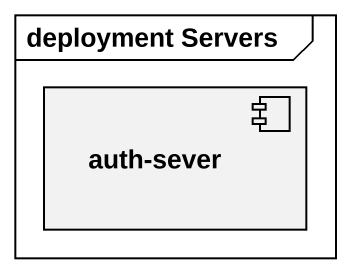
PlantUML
@startuml
mainframe deployment Servers
component "auth-sever" as auth_sever
@enduml
